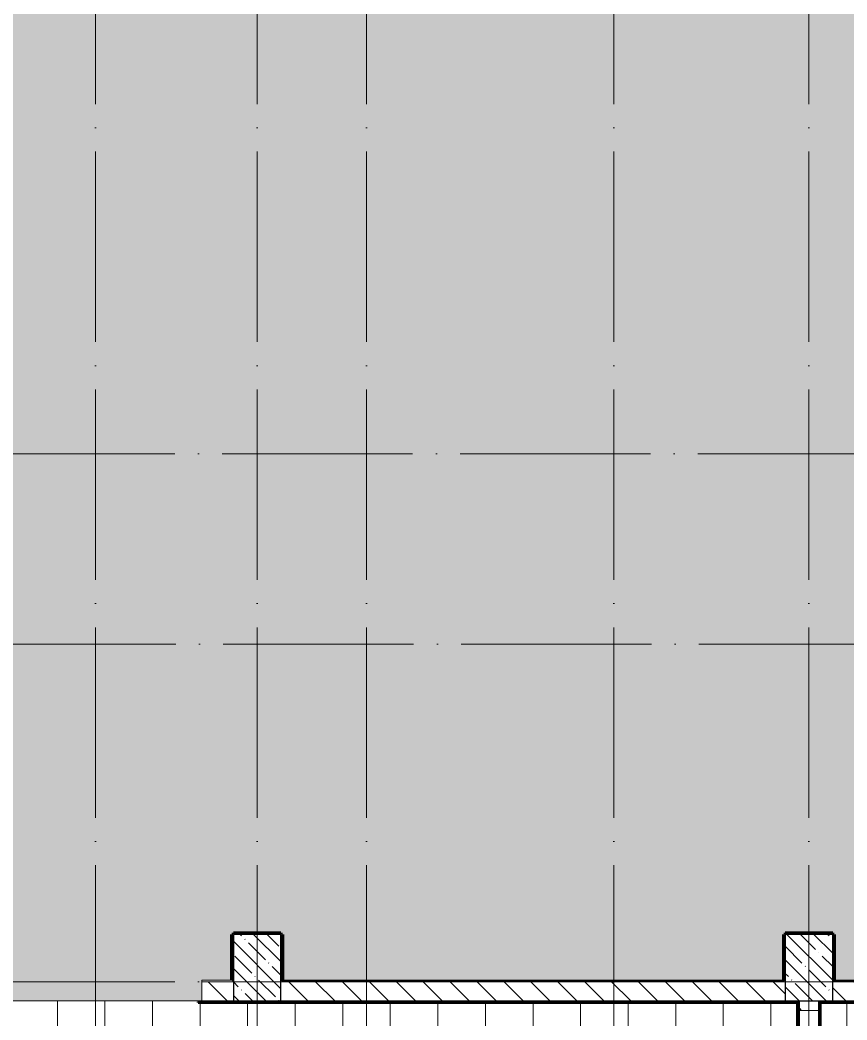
# Model space of a CAD drawing. Header units: millimetres. Extents: x 97 to 214665, y -4577 to 61202.
# Drawn here: x 136805 to 145499, y 39575 to 50085 of the extents above; entities that cross this region are included whole.
import ezdxf

# ---------------------------------------------------------------- set-up
doc = ezdxf.new("R2010")
doc.units = ezdxf.units.MM
doc.linetypes.add('ADSK_Линия сетки', pattern=[2500, 2000, -250, 0, -250])
for name, color, linetype, lineweight in [('A-FLOR-____-OTLN', 192, 'Continuous', 9), ('A-FLOR-____-PATT', 8, 'Continuous', 9), ('A-WALL-____-MCUT', 113, 'Continuous', 9), ('A-WALL-____-PATT', 111, 'Continuous', 9), ('A-WALL-FNSH-MCUT', 113, 'Continuous', 9), ('I-WALL-____-OTLN', 2, 'Continuous', 9), ('S-COLS-____-MCUT', 52, 'Continuous', 9), ('S-COLS-____-OTLN', 52, 'Continuous', 9), ('S-GRID-____-OTLN', 1, 'Continuous', 9)]:
    doc.layers.add(name, color=color, linetype=linetype, lineweight=lineweight)
pattern_1 = [(135, (0, 0), (-141.42136, -141.42136), [])]

# ---------------------------------------------------------------- blocks, each defined once
blk = doc.blocks.new('BSC_Колонна _Прямоугольная - 500x700-V12-О_АИ_ПП_4_200_Целиком')
at = {"layer": 'S-COLS-____-OTLN', "lineweight": 5}
h = blk.add_hatch(dxfattribs=at)
h.set_pattern_fill('FP_42', color=256, style=0, pattern_type=2)
h.set_pattern_definition([(135, (-87600, -40125), (-142.5619, -142.5619), []), (135, (-87457.44, -40125), (-142.5619, -142.5619), [252.016, -50.403, 3.353, -47.05])])
h.paths.add_polyline_path([(-250, -350), (250, -350), (250, 350), (-250, 350), (-250, 265)])
at = {"layer": 'S-COLS-____-MCUT', "color": 130, "lineweight": 25}
for p, q in [((250, 350), (-250, 350)), ((-250, 350), (-250, -350)), ((250, -350), (250, 350)), ((-250, -350), (250, -350))]:
    blk.add_line(p, q, dxfattribs=at)
blk = doc.blocks.new('BSC_Колонна _Прямоугольная - 500x700-V13-О_АИ_ПП_4_200_Целиком')
at = {"layer": 'S-COLS-____-OTLN', "lineweight": 5}
h = blk.add_hatch(dxfattribs=at)
h.set_pattern_fill('FP_43', color=256, style=0, pattern_type=2)
h.set_pattern_definition([(135, (-81800, -40125), (-142.5619, -142.5619), []), (135, (-81657.44, -40125), (-142.5619, -142.5619), [252.016, -50.403, 3.353, -47.05])])
h.paths.add_polyline_path([(-250, -350), (250, -350), (250, 350), (-250, 350), (-250, 265)])
at = {"layer": 'S-COLS-____-MCUT', "color": 130, "lineweight": 25}
for p, q in [((250, 350), (-250, 350)), ((-250, 350), (-250, -350)), ((250, -350), (250, 350)), ((-250, -350), (250, -350))]:
    blk.add_line(p, q, dxfattribs=at)
blk = doc.blocks.new('0083_СОШ675_АР_R22_rvt-1-О_АИ_ПП_4_200_Целиком')
at = {"layer": 'A-WALL-____-PATT', "lineweight": 5}
h = blk.add_hatch(dxfattribs=at)
h.set_pattern_fill('FP_8', color=10, style=0, pattern_type=2)
h.set_pattern_definition(pattern_1)
h.paths.add_polyline_path([(108700, 39775), (108700, 39975), (107950, 39975), (107950, 39775), (108417, 39775)])
h.paths.add_polyline_path([(104552, 39775), (104750, 39775), (104750, 39975), (99450, 39975), (99450, 39775), (102619, 39775)])
h.paths.add_polyline_path([(105750, 39775), (105750, 39975), (105250, 39975), (105250, 39775)])
h.paths.add_polyline_path([(98754, 39775), (98950, 39775), (98950, 39975), (93650, 39975), (93650, 39775), (94888, 39775)])
h.paths.add_polyline_path([(93150, 39775), (93150, 39975), (87850, 39975), (87850, 39775), (91023, 39775)])
h.paths.add_polyline_path([(87158, 39775), (87350, 39775), (87350, 39975), (82050, 39975), (82050, 39775), (83292, 39775)])
h.paths.add_polyline_path([(81219, 39775), (81550, 39775), (81550, 39975), (81219, 39975)])
h.paths.add_polyline_path([(79019, 39775), (79019, 39975), (78000, 39975), (78000, 39775), (78460, 39775)])
h = blk.add_hatch(dxfattribs=at)
h.set_pattern_fill('FP_8', color=10, style=0, pattern_type=2)
h.set_pattern_definition(pattern_1)
h.paths.add_polyline_path([(87700, 36305), (87700, 36525), (87500, 36525), (87500, 36305)])
h.paths.add_polyline_path([(87700, 39675), (87700, 39775), (87500, 39775), (87500, 39675), (87641, 39675)])
at = {"layer": 'A-WALL-____-MCUT', "color": 50, "lineweight": 13}
for p, q in [((81219, 39975), (81219, 39775)), ((81550, 39975), (81219, 39975)), ((81219, 39975), (81550, 39975)), ((87350, 39975), (82050, 39975)), ((93150, 39975), (87850, 39975)), ((81219, 39775), (81550, 39775)), ((82050, 39775), (87350, 39775)), ((87500, 39775), (87500, 39675)), ((87700, 39675), (87700, 39775)), ((87850, 39775), (93150, 39775)), ((87500, 39675), (87700, 39675))]:
    blk.add_line(p, q, dxfattribs=at)
at = {"layer": 'A-WALL-____-MCUT', "color": 10, "lineweight": 5}
for p, q in [((81540, 39995), (81550, 39995)), ((82050, 39995), (82060, 39995)), ((87340, 39995), (87350, 39995)), ((87850, 39995), (87860, 39995))]:
    blk.add_line(p, q, dxfattribs=at)
at = {"layer": 'A-WALL-FNSH-MCUT', "color": 90}
for p, q in [((82050, 40485), (81540, 40485)), ((81540, 40485), (81540, 40475)), ((81540, 40475), (81540, 39995)), ((82060, 40485), (82050, 40485)), ((82060, 39995), (82060, 40485)), ((87850, 40485), (87340, 40485)), ((87340, 40485), (87340, 40475)), ((87340, 40475), (87340, 39995)), ((87860, 40485), (87850, 40485)), ((87860, 39995), (87860, 40485)), ((81540, 39995), (81219, 39995)), ((81219, 39995), (81219, 39975)), ((82050, 39975), (87350, 39975)), ((87340, 39995), (82060, 39995)), ((87850, 39975), (93150, 39975)), ((93140, 39995), (87860, 39995))]:
    blk.add_line(p, q, dxfattribs=at)
at = {"layer": 'S-COLS-____-OTLN', "color": 90, "lineweight": 9}
for name, p in [('BSC_Колонна _Прямоугольная - 500x700-V13-О_АИ_ПП_4_200_Целиком', (81800, 40125)), ('BSC_Колонна _Прямоугольная - 500x700-V12-О_АИ_ПП_4_200_Целиком', (87600, 40125))]:
    blk.add_blockref(name, p, dxfattribs=at)

msp = doc.modelspace()

# ---------------------------------------------------------------- hatches: boundary and pattern name
at = {"layer": 'A-FLOR-____-PATT'}
h = msp.add_hatch(dxfattribs=at)
h.set_pattern_fill('FP_221', color=256, style=0, pattern_type=2)
h.set_pattern_definition([(0, (57591.08, 0), (0, 254), [68.059, -371.882]), (60, (57718.08, 34.03), (-219.97045, 127), [68.059, -371.882]), (120, (57752.11, 161.03), (-219.97045, -127), [68.059, -371.882]), (30, (57659.14, 0), (-5e-05, 508.0001), [68.059, -439.941]), (30, (57532.14, 219.97), (-5e-05, 508.0001), [68.059, -439.941]), (150, (57591.1, 0), (-439.941, -254.0001), [68.059, -439.941]), (150, (57718.1, 219.97), (-439.941, -254.0001), [68.059, -439.941]), (90, (57752.1, 92.97), (-439.941, 254), [68.059, -439.941]), (90, (57498.1, 92.97), (-439.941, 254), [68.059, -439.941])])
h.paths.add_polyline_path([(163548.114412, 39775.022458), (165448.114412, 39775.023044), (165448.114412, 39995.023044), (166183.16026, 39995.023044), (166183.16026, 40174.999414), (166188.114412, 40175), (166188.16026, 40185), (166198.16026, 40185), (166198.697092, 40190), (166378.114412, 40190), (166378.114412, 45310), (166198.114412, 45310), (166198.114412, 45315), (166188.114412, 45315), (166188.114412, 45325), (166183.114412, 45324.999414), (166183.114412, 45724.999414), (166188.114412, 45724.999414), (166188.114412, 45734.999414), (166198.114412, 45734.999414), (166198.114412, 45739.999414), (166378.114412, 45739.999414), (166378.114412, 51460), (166198.114412, 51460), (166198.114412, 51465), (166188.114412, 51465), (166188.114412, 51475), (166183.114412, 51475), (166183.114412, 51874.999414), (166188.114412, 51875), (166188.114412, 51885), (166198.114412, 51885), (166198.592518, 51890), (166378.114412, 51890), (166378.114412, 55524.999414), (166398.114412, 55525.00021), (166398.114412, 57724.999414), (166378.114412, 57724.999414), (166378.114412, 58310), (166198.09249, 58310), (166198.09249, 58315), (166188.09249, 58315), (166188.09249, 58325), (166183.09249, 58325), (166183.09249, 58755), (162763.114412, 58755), (162763.114412, 58275), (162758.114412, 58274.657531), (162758.114412, 58265.000586), (162748.114412, 58265.000586), (162748.114412, 58260.000586), (162248.114412, 58260.000586), (162248.114412, 58265.000586), (162238.114412, 58265.000586), (162238.114412, 58275.000586), (162233.114412, 58275), (162233.114412, 58755), (156963.114412, 58755), (156963.114412, 58275.000586), (156958.114412, 58275.000586), (156958.114412, 58265.000586), (156948.114412, 58265.000586), (156947.69308, 58260.000586), (156448.114412, 58260.000586), (156448.114412, 58265.000586), (156438.114412, 58265.000586), (156438.114412, 58275.000586), (156433.114412, 58275), (156433.114412, 58755), (151163.114412, 58755), (151163.114412, 58275), (151158.114412, 58275), (151158.114412, 58265), (151148.114412, 58265), (151148.114412, 58260), (150648.114412, 58260), (150648.114412, 58265), (150638.114412, 58265.000586), (150638.114412, 58275), (150633.114412, 58275), (150633.114412, 58755), (145363.114412, 58755), (145363.114412, 58275), (145358.114412, 58275), (145358.114412, 58265), (145348.114412, 58265), (145348.114412, 58260), (144848.114412, 58260), (144848.114412, 58265), (144838.114412, 58265.942428), (144838.114412, 58275), (144833.114412, 58275), (144833.114412, 58755), (139563.114412, 58755), (139563.114412, 58275.000586), (139558.114412, 58275.000586), (139558.114412, 58265.000586), (139548.114412, 58265.000586), (139548.114412, 58260.000586), (139048.114412, 58260.000586), (139048.114412, 58265.000586), (139038.114412, 58265.000586), (139038.114412, 58275.000586), (139033.114412, 58275.211268), (139033.114412, 58755), (135513.114412, 58755), (135513.114412, 58325.000586), (135508.114412, 58324.859155), (135508.114412, 58315), (135498.114412, 58315), (135497.649263, 58310.000586), (135313.09249, 58310.000586), (135313.09249, 51890), (135498.114412, 51890), (135498.114412, 51885), (135508.114412, 51885), (135508.114412, 51875), (135513.114412, 51874.999414), (135513.114412, 51474.999414), (135508.114412, 51474.999414), (135508.114412, 51464.999414), (135498.114412, 51464.999414), (135498.114412, 51459.999414), (135318.09249, 51459.999414), (135318.09249, 45739.999414), (135498.114412, 45739.999414), (135498.114412, 45735), (135508.114412, 45735), (135508.114412, 45724.999414), (135513.114412, 45724.999414), (135513.114412, 45324.999414), (135508.114412, 45324.999414), (135508.114412, 45314.999414), (135498.114412, 45314.999414), (135498.114412, 45309.999414), (135313.114412, 45309.999414), (135313.114412, 40189.999414), (135498.114412, 40189.999414), (135498.114412, 40185), (135508.114412, 40184.999414), (135508.114412, 40175), (135513.114412, 40174.999414), (135513.114412, 39995.023044), (136517.114412, 39995.023044), (136517.114412, 39775.023044), (138717.114412, 39775.023044), (138717.114412, 39995.023044), (139033.114412, 39995.023044), (139033.114412, 40475), (139038.114412, 40475.000586), (139038.114412, 40485.000586), (139048.114412, 40485.000586), (139048.114412, 40490.000586), (139548.114412, 40490.000586), (139548.114412, 40485.000586), (139558.114412, 40485), (139558.114412, 40475.000586), (139563.114412, 40475), (139563.114412, 39995.023044), (144833.114412, 39995.023044), (144833.114412, 40475), (144838.114412, 40475.000586), (144838.114412, 40485.000586), (144848.114412, 40485.000586), (144848.114412, 40490.000586), (145348.114412, 40490.000586), (145348.114412, 40485.000586), (145358.114412, 40485.000586), (145358.114412, 40475.000586), (145363.114412, 40475), (145363.114412, 39995.023044), (150633.114412, 39995.023044), (150633.114412, 40475), (150638.114412, 40475), (150638.114412, 40485), (150648.114412, 40485), (150648.114412, 40490), (151148.114412, 40490), (151148.114412, 40485), (151158.114412, 40485), (151158.114412, 40475), (151163.114412, 40475), (151163.114412, 39995.023044), (156433.114412, 39995.023044), (156433.114412, 40475), (156438.114412, 40475.000586), (156438.114412, 40485.000586), (156448.114412, 40485.000586), (156448.535777, 40490.000586), (156948.114412, 40490.000586), (156948.114412, 40485.000586), (156958.114412, 40484.153413), (156958.114412, 40475.000586), (156963.114412, 40475), (156963.114412, 39995.023044), (162233.114412, 39995.023044), (162233.114412, 40475), (162238.114412, 40475.000586), (162238.114412, 40485.000586), (162248.114412, 40485.000586), (162248.114412, 40490), (162748.114412, 40490), (162748.143717, 40485.000586), (162758.114412, 40485), (162758.114412, 40475.000586), (162763.114412, 40475), (162763.114412, 39995.023044), (163248.114412, 39995.023044), (163248.128771, 39975.022458), (163548.113474, 39975.023044)])
h.paths.add_polyline_path([(135298.09249, 40185), (135298.114412, 40185.52573), (135298.09249, 40185.526883)])
h.paths.add_polyline_path([(166398.114412, 45724.999414), (166398.143983, 45724.999414), (166398.143983, 46044.998828), (166598.143983, 46044.998828), (166598.143983, 48184.998828), (166398.140504, 48184.998828), (166398.114412, 45734.999414)])
h.paths.add_polyline_path([(166198.09249, 58325), (166198.114412, 58325.021922), (166198.09249, 58325.005722)])
h = msp.add_hatch(dxfattribs=at)
h.set_pattern_fill('FP_215', color=256, style=0, pattern_type=2)
h.set_pattern_definition([(0, (146697.5, 40839.97), (0, 500), []), (90, (146697.5, 40839.97), (-500, 3e-14), [])])
h.paths.add_polyline_path([(134992.183332, 35645), (135298.114412, 35645), (135298.114412, 35695), (135313.114412, 35695), (135313.114412, 36425.000586), (135318.114412, 36425.000586), (135318.114412, 36435.000586), (135328.114412, 36435.000586), (135328.114412, 36440.000586), (144983.114412, 36440.000586), (144983.114412, 39760.023044), (138678.114412, 39760.023044), (138678.114412, 39775.023044), (136618.114412, 39775.023044), (136618.114412, 39760.023044), (131428.114412, 39760.023044), (131428.114412, 39765.023044), (131418.114412, 39765.023044), (131418.114412, 39775.023044), (131413.114412, 39775.023044), (131413.114412, 41999.999414), (131628.114412, 42000), (131628.114412, 43499.999414), (131413.114412, 43499.999414), (131413.114412, 45690), (130628.114412, 45690), (130628.114412, 45905), (127928.114412, 45905), (127928.114412, 45690), (127188.094248, 45690), (127188.094248, 45369.173212), (127183.094248, 45369.173212), (127183.094248, 45359.173212), (127173.094248, 45359.173212), (127172.588933, 45354.173212), (127013.114412, 45354.173212), (127013.114412, 40190), (127198.114412, 40190), (127198.114412, 40185), (127208.114412, 40185), (127208.114412, 40175), (127213.114412, 40174.999414), (127213.114412, 39775.000082), (127208.114412, 39774.999414), (127208.114412, 39764.999414), (127198.114412, 39764.999414), (127198.114412, 39759.999414), (127013.114412, 39759.999414), (127013.114412, 35989.999414), (127198.114412, 35989.999414), (127198.114412, 35984.999414), (127208.114412, 35984.999414), (127208.114412, 35974.999414), (127213.114412, 35973.916644), (127213.114412, 35789.940333), (127308.114412, 35789.940333), (127308.114412, 35774.940333), (129808.114412, 35774.940333), (129808.114412, 35789.940333), (129953.114412, 35789.940333), (129953.114412, 36194.940333), (129958.114412, 36194.940333), (129958.114412, 36204.940333), (129968.114412, 36204.940333), (129968.114412, 36209.940333), (133798.114412, 36209.940333), (133798.114412, 36204.940333), (133808.114412, 36204.940333), (133808.114412, 36194.940333), (133813.114412, 36194.940333), (133813.114412, 35660), (133898.114412, 35660), (133898.114412, 35645)])
h = msp.add_hatch(dxfattribs=at)
h.set_pattern_fill('FP_218', color=256, style=0, pattern_type=2)
h.set_pattern_definition([(0, (147497.5, 40839.97), (0, 500), []), (90, (147497.5, 40839.97), (-500, 3e-14), [])])
h.paths.add_polyline_path([(163982.779696, 35775), (165248.114412, 35775), (165248.114412, 35790), (166008.16026, 35790), (166008.16026, 36150.15091), (166013.16026, 36150.15091), (166013.16026, 36160.15091), (166023.16026, 36160.15091), (166023.784998, 36165.15091), (166303.16026, 36165.15091), (166303.16026, 36915), (166318.16026, 36915), (166318.16026, 39600.023044), (166253.16026, 39600.023044), (166253.16026, 39585.023044), (165923.114412, 39585.023044), (165923.114412, 39590.023044), (165913.114412, 39590.023044), (165913.114412, 39600.023044), (165908.114412, 39600.023044), (165908.114412, 39760.023044), (165448.114412, 39760.023044), (165448.114412, 39775.023044), (163248.114412, 39775.023044), (163248.114412, 39760.023044), (145213.114412, 39760.023044), (145213.114412, 36440.000586), (158778.114412, 36440.000586), (158778.114412, 36435.000586), (158788.114412, 36435.000586), (158788.114412, 36425.000586), (158793.114412, 36424.983999), (158793.114412, 36114.999414), (159678.114998, 36114.999414), (159678.114998, 35899.999414), (161318.114998, 35899.999414), (161318.114998, 36114.999414), (162598.09249, 36114.999414), (162598.114412, 36109.999414), (162608.09249, 36109.999414), (162608.09249, 36099.999414), (162613.09249, 36099.999414), (162613.09249, 35790), (163848.114412, 35790), (163848.114412, 35775)])
h.paths.add_polyline_path([(145198.114412, 36774.906483), (145198.114412, 39474.906483), (144998.114412, 39474.906483), (144998.114412, 36774.906483)])
at = {"layer": 'A-WALL-____-PATT'}
for points in [[(139548.114412, 40475.000586), (139548.114412, 40485.000586), (139038.114412, 40485.000586), (139038.114412, 40475.000586), (139048.114412, 40475.000586)], [(139048.114412, 39985.023044), (139048.114412, 40475), (139038.114412, 40475), (139038.114412, 39985.023044)], [(139548.114412, 39985.023044), (139558.114412, 39985.023044), (139558.114412, 40485.000586), (139548.114412, 40485.000586), (139548.114412, 40389.875052)], [(145348.114412, 40475.000586), (145348.114412, 40485.000586), (144838.114412, 40485.000586), (144838.114412, 40475.000586), (144848.114412, 40475.000586)], [(144848.114412, 39975.023044), (144848.1144, 40475), (144838.114412, 40475), (144838.114412, 39975.023044)], [(145348.114412, 39985.023044), (145358.114412, 39985.023044), (145358.114412, 40485.000586), (145348.114412, 40485.000586), (145348.114412, 40389.875052)], [(144838.114412, 39975.023044), (144838.114412, 39985.023044), (139548.114412, 39985.023044), (139548.114412, 39975.023044), (144655.715454, 39975.023044)], [(150638.114412, 39975.023044), (150638.114412, 39985.023044), (145348.114412, 39985.023044), (145348.114412, 39975.023044), (148521.128302, 39975.023044)], [(144998.114412, 36425.000586), (144998.114412, 39765.023044), (144988.114412, 39765.023044), (144988.114412, 36425.000586)], [(145198.114412, 36435.000586), (145208.114412, 36435.000586), (145208.114412, 39775), (145198.114412, 39775), (145198.114412, 37498.291579)]]:
    msp.add_hatch(color=7, dxfattribs=at).paths.add_polyline_path(points)
h = msp.add_hatch(color=7, dxfattribs=at)
h.paths.add_polyline_path([(144998.114412, 39765.023044), (144998.091368, 39775), (138678.114412, 39775.023044), (138678.114412, 39765.023044), (144988.114412, 39765.023044)])
h.paths.add_polyline_path([(136618.114412, 39765.023044), (136618.114412, 39775.023044), (131428.114412, 39775.023044), (131428.114412, 39765.023044), (135958.536544, 39765.023044)])
h = msp.add_hatch(color=7, dxfattribs=at)
h.paths.add_polyline_path([(165923.114412, 39765.023044), (165923.114412, 39775.023044), (165448.114412, 39775.023044), (165448.114412, 39765.023044), (165915.48612, 39765.023044)])
h.paths.add_polyline_path([(163248.114412, 39765.023044), (163248.114412, 39775.023044), (145208.114412, 39775), (145208.114412, 39765.023044), (162748.114412, 39765.023044)])

# ---------------------------------------------------------------- linework, layer by layer
at = {"layer": 'A-FLOR-____-OTLN'}
for p, q in [((138678.114412, 39775.023044), (136618.114412, 39775.023044)), ((136618.114412, 39775.022458), (138678.114412, 39775.022458))]:
    msp.add_line(p, q, dxfattribs=at)
at = {"layer": 'A-WALL-____-MCUT', "color": 7}
for p, q in [((139558.114412, 40485.000586), (139038.114412, 40485.000586)), ((139038.114412, 40485.000586), (139038.114412, 39985.023044)), ((139558.114412, 39985.023044), (139558.114412, 40485.000586)), ((145358.114412, 40485.000586), (144838.114412, 40485.000586)), ((144838.114412, 40485.000586), (144838.114412, 39985.023044)), ((145358.114412, 39985.023044), (145358.114412, 40485.000586)), ((139038.114412, 39985.023044), (139048.114412, 39985.023044)), ((139548.114412, 39975.023044), (144848.114412, 39975.023044)), ((144838.114412, 39985.023044), (139558.114412, 39985.023044)), ((145348.114412, 39975.023044), (150648.114412, 39975.023044)), ((150638.114412, 39985.023044), (145358.114412, 39985.023044)), ((139048.114412, 39775.023044), (138678.114412, 39775.023044)), ((138678.114412, 39775.023044), (138678.114412, 39765.023044)), ((138678.114412, 39765.023044), (144988.114412, 39765.023044)), ((144848.114412, 39775.023044), (139548.114412, 39775.023044)), ((144988.114412, 39765.023044), (144988.114412, 36435.000586)), ((144998.114412, 36425.000586), (144998.114412, 39775)), ((145198.114412, 39775), (145198.114412, 36425.000586)), ((145208.114412, 36435.000586), (145208.114412, 39765.023044)), ((145208.114412, 39765.023044), (163248.114412, 39765.023044)), ((150648.114412, 39775.023044), (145348.114412, 39775.023044))]:
    msp.add_line(p, q, dxfattribs=at)
at = {"layer": 'I-WALL-____-OTLN', "color": 5, "lineweight": 90}
for p, q in [((139033.114412, 39995.023044), (139033.114412, 40475.000586)), ((139038.114412, 40475.000586), (139033.114412, 40475.000586)), ((139048.114412, 40490.000586), (139548.114412, 40490.000586)), ((139048.114412, 40490.000586), (139048.114412, 40485.000586)), ((139548.114412, 40485.000586), (139548.114412, 40490.000586)), ((139563.114412, 40475.000586), (139558.114412, 40475.000586)), ((139563.114412, 40475.000586), (139563.114412, 39995.00414)), ((144833.114412, 39995.023044), (144833.114412, 40475.000586)), ((144838.114412, 40475.000586), (144833.114412, 40475.000586)), ((144848.114412, 40490.000586), (145348.114412, 40490.000586)), ((144848.114412, 40490.000586), (144848.114412, 40485.000586)), ((145348.114412, 40485.000586), (145348.114412, 40490.000586)), ((145363.114412, 40475.000586), (145358.114412, 40475.000586)), ((145363.114412, 40475.000586), (145363.114412, 39995.00414)), ((138678.114412, 39765.023044), (138678.114412, 39760.023044)), ((144983.114412, 39760.023044), (138678.114412, 39760.023044)), ((144983.114412, 36440.000586), (144983.114412, 39760.023044)), ((145213.114412, 39760.023044), (145213.114412, 36440.000586)), ((163248.114412, 39760.023044), (145213.114412, 39760.023044))]:
    msp.add_line(p, q, dxfattribs=at)
at = {"layer": 'S-GRID-____-OTLN', "linetype": 'ADSK_Линия сетки'}
for p, q in [((137598.114412, 61202.00513), (137598.114412, -3572.657751)), ((139298.114412, 61202.00513), (139298.114412, -3572.657751)), ((140448.114541, 61202.00513), (140448.114541, -3572.657751)), ((143048.114541, 61202.00513), (143048.114541, -3572.657751)), ((145098.114412, 61202.00513), (145098.114412, -3572.657751)), ((53928.563196, 45525.000586), (213846.668489, 45525.000586)), ((53939.102261, 43525.000586), (213846.668489, 43525.000586)), ((53928.563196, 39975.000586), (213846.668489, 39975.000586))]:
    msp.add_line(p, q, dxfattribs=at)

# ---------------------------------------------------------------- block references
at = {"color": 250, "lineweight": 5}
msp.add_blockref('0083_СОШ675_АР_R22_rvt-1-О_АИ_ПП_4_200_Целиком', (57498.114412, 0), dxfattribs=at)

doc.saveas('drawing.dxf')
